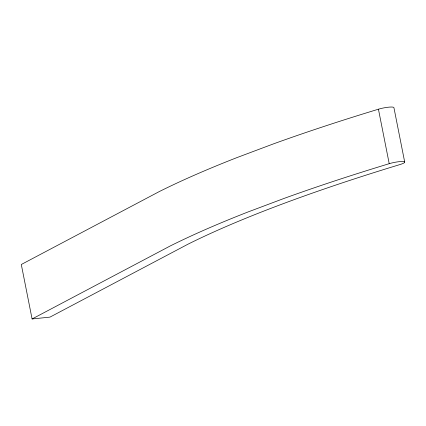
<?xml version="1.0" encoding="UTF-8"?>
<svg xmlns="http://www.w3.org/2000/svg" width="426" height="426" viewBox="0 0 426 426"><rect width="100%" height="100%" fill="white"/><g stroke="black" fill="none" stroke-linecap="round" stroke-linejoin="round"><path stroke-width="0.64" d="M32.088 318.967L170.192 245.983A676.61 112.837 -11.2 0 1 247.522 212.153L284.376 198.303A676.61 112.837 -11.2 0 1 389.215 163.68A10.245 1.709 -11.2 0 1 403.113 161.529A10.245 1.709 -11.2 0 1 400.094 164.516A655.71 109.354 -11.2 0 0 188.074 244.141L49.964 317.12L32.088 318.967L21.3 264.493L159.409 191.508A676.61 112.837 -11.2 0 1 236.734 157.679L273.588 143.834A676.61 112.837 -11.2 0 1 378.432 109.205A10.245 1.709 -11.2 0 1 393.912 107.608L404.7 162.082M378.432 109.205L389.215 163.68"/></g></svg>
